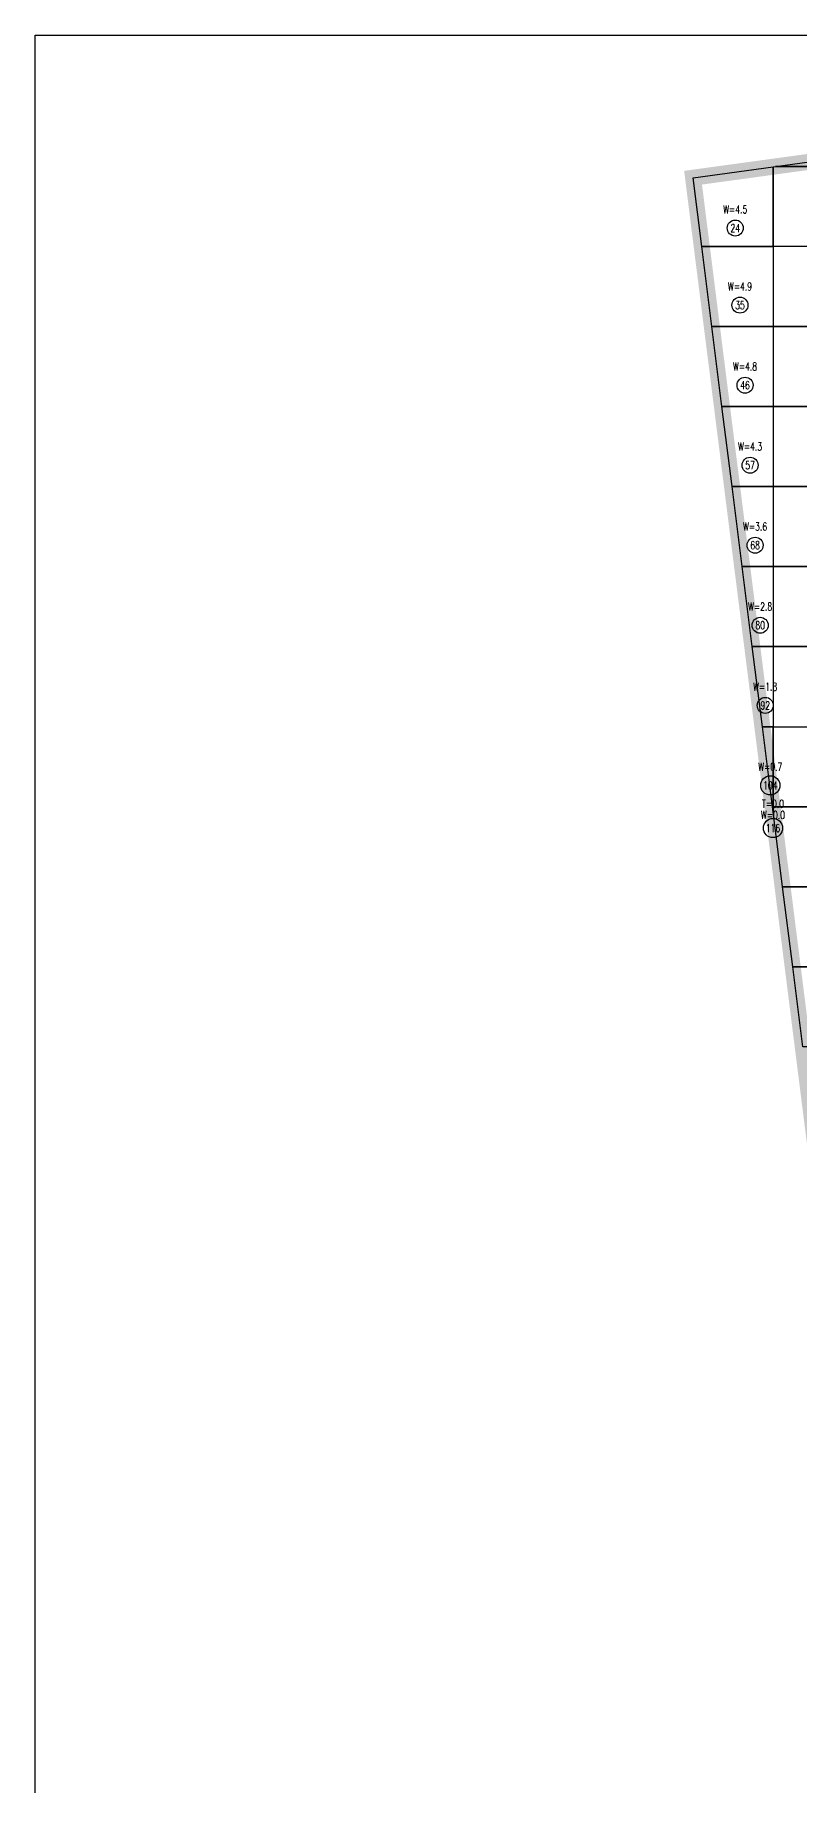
# Model space of a CAD drawing. Extents: x 4283 to 40403, y 1134 to 1764.
# Drawn here: x 15842 to 15885.4, y 1574.7 to 1674.1 of the extents above; entities that cross this region are included whole.
import ezdxf
from ezdxf.enums import TextEntityAlignment as Align

# ---------------------------------------------------------------- set-up
doc = ezdxf.new("R2010")
doc.units = 0
for name, color, linetype in [('tdz_17-5方格网', 2, 'Continuous'), ('tdz_17-5方格网计算', 7, 'Continuous'), ('tdz_土方计算图', 7, 'Continuous'), ('tdz_格田', 6, 'Continuous')]:
    doc.layers.add(name, color=color, linetype=linetype)
doc.styles.add('GLandNum', font='txt_____.ttf', dxfattribs={"width": 0.7, "height": 0.5})

msp = doc.modelspace()

# ---------------------------------------------------------------- linework, layer by layer
at = {"layer": 'tdz_17-5方格网', "linetype": 'Continuous'}
for points in [[(15883.895, 1666.613, 3084.665), (15883.895, 1662.085, 3084.689), (15879.842, 1662.085, 3084.713), (15879.349, 1665.989, 3084.694)], [(15884.025, 1666.631, 3084.664), (15888.44, 1666.631, 3084.634), (15888.44, 1662.085, 3084.639), (15883.895, 1662.085, 3084.689), (15883.895, 1666.613, 3084.665)], [(15888.44, 1667.236, 3084.635), (15888.44, 1666.631, 3084.634), (15884.025, 1666.631, 3084.664)], [(15879.842, 1662.085, 3084.713), (15883.895, 1662.085, 3084.689), (15883.895, 1657.54, 3084.741), (15880.416, 1657.54, 3084.735)], [(15883.895, 1662.085, 3084.689), (15883.895, 1657.54, 3084.741), (15888.44, 1657.54, 3084.691), (15888.44, 1662.085, 3084.639)], [(15880.416, 1657.54, 3084.735), (15883.895, 1657.54, 3084.741), (15883.895, 1652.994, 3084.778), (15880.989, 1652.994, 3084.758)], [(15883.895, 1657.54, 3084.741), (15883.895, 1652.994, 3084.778), (15888.44, 1652.994, 3084.744), (15888.44, 1657.54, 3084.691)], [(15880.989, 1652.994, 3084.758), (15883.895, 1652.994, 3084.778), (15883.895, 1648.449, 3084.796), (15881.563, 1648.449, 3084.781)], [(15883.895, 1652.994, 3084.778), (15883.895, 1648.449, 3084.796), (15888.44, 1648.449, 3084.769), (15888.44, 1652.994, 3084.744)], [(15881.563, 1648.449, 3084.781), (15883.895, 1648.449, 3084.796), (15883.895, 1643.903, 3084.814), (15882.137, 1643.903, 3084.804)], [(15883.895, 1648.449, 3084.796), (15883.895, 1643.903, 3084.814), (15888.44, 1643.903, 3084.785), (15888.44, 1648.449, 3084.769)], [(15882.137, 1643.903, 3084.804), (15883.895, 1643.903, 3084.814), (15883.895, 1639.358, 3084.831), (15882.71, 1639.358, 3084.826)], [(15883.895, 1643.903, 3084.814), (15883.895, 1639.358, 3084.831), (15888.44, 1639.358, 3084.788), (15888.44, 1643.903, 3084.785)], [(15882.71, 1639.358, 3084.826), (15883.895, 1639.358, 3084.831), (15883.895, 1634.812, 3084.85), (15883.284, 1634.812, 3084.849)], [(15883.895, 1639.358, 3084.831), (15883.895, 1634.812, 3084.85), (15888.44, 1634.812, 3084.792), (15888.44, 1639.358, 3084.788)], [(15883.284, 1634.812, 3084.849), (15883.895, 1634.812, 3084.85), (15883.895, 1630.267, 3084.872), (15883.857, 1630.267, 3084.872)], [(15883.895, 1630.267, 3084.872), (15883.895, 1634.812, 3084.85), (15888.44, 1634.812, 3084.792), (15888.44, 1630.267, 3084.785)], [(15883.857, 1630.267, 3084.872), (15883.895, 1630.267, 3084.872), (15883.895, 1629.969, 3084.873)], [(15883.895, 1629.969, 3084.873), (15883.895, 1630.267, 3084.872), (15888.44, 1630.267, 3084.785), (15888.44, 1625.722, 3084.795), (15884.431, 1625.722, 3084.859)], [(15884.431, 1625.722, 3084.859), (15888.44, 1625.722, 3084.795), (15888.44, 1621.176, 3084.819), (15885.005, 1621.176, 3084.844)], [(15885.005, 1621.176, 3084.844), (15888.44, 1621.176, 3084.819), (15888.44, 1616.631, 3084.826), (15885.578, 1616.631, 3084.829)]]:
    msp.add_polyline3d(points, close=True, dxfattribs=at)
at = {"layer": 'tdz_17-5方格网计算', "color": 7, "linetype": 'Continuous'}
for centre, radius in [((15881.745, 1663.132), 0.455), ((15882.012, 1658.752), 0.455), ((15882.299, 1654.206), 0.455), ((15882.586, 1649.661), 0.455), ((15882.872, 1645.115), 0.455), ((15883.159, 1640.57), 0.455), ((15883.446, 1636.025), 0.455), ((15883.733, 1631.479), 0.545), ((15883.886, 1629.057), 0.545)]:
    msp.add_circle(centre, radius, dxfattribs=at)
at = {"layer": 'tdz_土方计算图', "linetype": 'Continuous'}
for points in [[(15841.99, 1674.092), (15971.99, 1674.092)], [(15841.99, 1514.092), (15841.99, 1514.092), (15841.99, 1674.092), (15841.99, 1674.092)]]:
    msp.add_lwpolyline(points, dxfattribs=at)
at = {"layer": 'tdz_格田', "linetype": 'Continuous', "lineweight": 60, "const_width": 0.909}
msp.add_lwpolyline([(15890.741, 1575.722), (15879.349, 1665.989), (15926.539, 1672.463), (15934.631, 1580.574), (15890.741, 1575.722)], close=True, dxfattribs=at)

# ---------------------------------------------------------------- texts
at = {"layer": 'tdz_17-5方格网计算', "color": 173, "linetype": 'Continuous', "style": 'GLandNum', "width": 0.7}
for s, p in [('W=4.5', (15881.745, 1664.193)), ('W=4.9', (15882.012, 1659.812)), ('W=4.8', (15882.299, 1655.267)), ('W=4.3', (15882.586, 1650.722)), ('W=3.6', (15882.872, 1646.176)), ('W=2.8', (15883.159, 1641.631)), ('W=1.8', (15883.446, 1637.085)), ('W=0.7', (15883.733, 1632.54)), ('W=0.0', (15883.886, 1629.8))]:
    msp.add_text(s, height=0.4545, dxfattribs=at).set_placement(p, align=Align.MIDDLE_CENTER)
at = {"layer": 'tdz_17-5方格网计算', "color": 7, "linetype": 'Continuous', "style": 'GLandNum', "width": 0.7}
for s, p in [('24', (15881.745, 1663.132)), ('35', (15882.012, 1658.752)), ('46', (15882.299, 1654.206)), ('57', (15882.586, 1649.661)), ('68', (15882.872, 1645.115)), ('80', (15883.159, 1640.57)), ('92', (15883.446, 1636.025)), ('104', (15883.733, 1631.479)), ('116', (15883.886, 1629.057))]:
    msp.add_text(s, height=0.4545, dxfattribs=at).set_placement(p, align=Align.MIDDLE_CENTER)
at = {"layer": 'tdz_17-5方格网计算', "color": 2, "linetype": 'Continuous', "style": 'GLandNum', "width": 0.7}
msp.add_text('T=0.0', height=0.4545, dxfattribs=at).set_placement((15883.886, 1630.436), align=Align.MIDDLE_CENTER)

doc.saveas('drawing.dxf')
